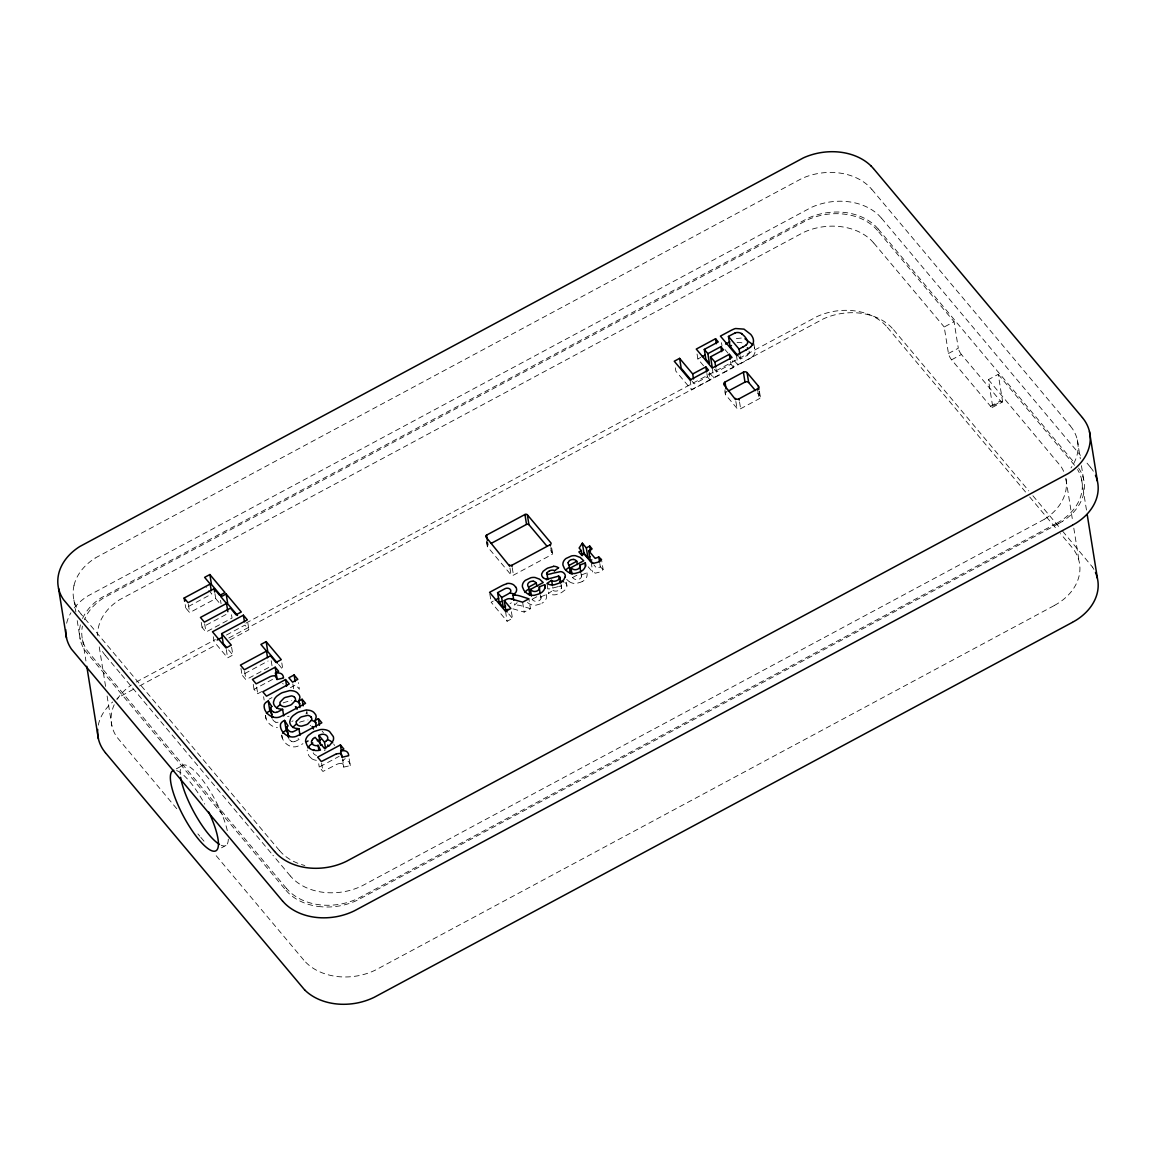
<?xml version="1.0" encoding="UTF-8"?>
<svg xmlns="http://www.w3.org/2000/svg" width="1156" height="1156" viewBox="0 0 1156 1156"><rect width="100%" height="100%" fill="white"/><g stroke="black" fill="none" stroke-linecap="round" stroke-linejoin="round"><path stroke-width="0.75" stroke-dasharray="5 3.75" d="M281.775 735.505C282.469 743.38 291.948 749.883 299.317 745.49A39.738 30.258 -9.1 0 0 302.944 743.698M265.591 715.376C265.403 721.344 271.328 727.413 277.411 727.456M74.042 585.268L73.594 587.407A55.286 42.107 -9.1 0 0 73.262 595.904L73.522 597.97A53.956 41.081 -9.1 0 0 78.839 611.148M80.385 624.876L79.937 627.014A55.286 42.107 -9.1 0 0 79.605 635.511L79.865 637.577A53.956 41.081 -9.1 0 0 85.183 650.756L285.807 890.149M517.194 602.623L514.536 605.123L514.015 601.828M599.834 563.608L600.369 566.902L596.828 568.29A16.271 12.398 -9.1 0 1 596.149 567.582L593.881 564.923M738.655 356.597L740.649 358.967L744.594 356.857A21.791 16.589 -9.1 0 0 747.426 355.167L747.527 355.051M511.371 602.782L510.099 603.634M547.005 583.433L548.594 593.331L553.218 590.167L552.684 586.858M95.11 558.059L801.715 178.559A54.101 41.197 -9.1 0 1 869.254 186.622L871.769 189.295M1044.46 519.232L362.233 885.771A54.274 41.341 -9.1 0 1 350.586 890.207A53.089 40.431 -9.1 0 1 342.768 891.912A55.271 42.093 -9.1 0 1 329.055 892.764L326.31 892.62A54.029 41.139 -9.1 0 1 292.8 878.603L290.373 876.031M1062.451 521.385L1058.752 523.538M136.235 682.04L215.363 639.528M1056.772 523.206L1060.341 521.125A54.101 41.197 -9.1 0 0 1077.522 469.495M1054.373 605.484L1057.942 603.403A54.101 41.197 -9.1 0 0 1074.199 550.328L1072.233 547.669M214.944 593.664L215.724 598.62L189.671 612.622L185.74 607.94L211.808 593.938L206.216 587.277M703.556 365.773L697.863 358.981L700.825 357.392M231.503 614.746L232.038 618.041L205.97 632.043L202.04 627.361L228.108 613.359M245.896 623.142L817.205 316.469A54.101 41.197 -9.1 0 1 884.759 324.533L887.172 327.105M226.431 635.049L244.985 625.078L248.916 629.76L229.278 640.308M706.894 373.518L707.414 376.813L694.294 383.864L692.112 381.278M714.321 369.342L716.503 371.943L730.924 364.198L730.39 360.889M133.475 689.236L119.588 696.866A54.115 41.211 -9.1 0 0 116.915 698.672M139.558 685.956L216.504 644.643M228.801 638.025L823.404 318.854A54.101 41.197 -9.1 0 1 890.958 326.917L893.371 329.489M675.321 367.839L675.855 371.148L691.62 389.933L710.102 380.006L709.033 373.402M709.264 372.579L713.83 378.012L733.598 367.391L732.543 360.788M733.988 360.282L737.976 365.036L747.889 359.704M213.268 636.739L214.062 641.681L227.616 657.851L232.876 655.033L231.547 646.782M271.212 660.741L272.007 665.697L245.939 679.699L242.023 675.017L268.091 661.015M724.899 389.904L725.693 394.861L736.95 408.285A2.688 2.052 -9.1 0 0 740.635 408.718L759.044 398.834A2.688 2.052 -9.1 0 0 759.926 395.944L759.145 390.988M261.69 691.606L257.73 693.73L254.031 689.337L272.527 679.41M992.628 406.132L988.394 379.63L998.235 374.342L1002.483 400.843L992.628 406.132A5 1.344 61.8 0 1 990.548 406.247L951.576 359.791A5 1.344 61.8 0 1 948.455 353.49L944.221 326.989L954.061 321.7L877.679 230.665M268.943 699.236L271.978 697.603M290.459 687.675L295.705 684.858L299.39 689.251L298.335 682.647M486.777 541.947L487.572 546.904L511.053 574.879A1.763 1.344 -9.1 0 0 513.452 575.168L551.831 554.562A1.763 1.344 -9.1 0 0 552.409 552.669L549.057 548.681M176.304 768.856L182.532 765.503M948.455 353.49L958.31 348.202L954.061 321.7M511.414 611.784L512.469 618.388L507.123 621.263L491.155 602.233L493.222 601.12M951.576 359.791L961.416 354.502L1000.402 400.959A5 1.344 61.8 0 0 1002.483 400.843M291.774 721.532L293.046 720.838M305.849 713.96L307.135 713.281L306.08 706.677M536.789 596.756L531.991 599.328L531.457 596.034M572.509 577.567L577.321 574.994M512.946 608.851A31.169 23.741 -9.1 0 1 514.131 609.154L524.188 612.088L530.46 608.721L528.884 598.822M990.548 406.247L1000.402 400.959M340.904 763.466L339.792 763.495A8.973 6.835 -9.1 0 0 337.899 763.928A8.251 6.286 -9.1 0 0 337.306 764.116L322.929 771.442L319.244 767.049L339.156 756.356M992.238 407.49L1002.079 402.201M1056.497 523.365L358.418 898.241A54.274 41.341 -9.1 0 1 346.757 902.677A53.089 40.431 -9.1 0 1 338.939 904.382A55.271 42.093 -9.1 0 1 325.241 905.235L322.495 905.09A54.029 41.139 -9.1 0 1 288.971 891.074L286.558 888.502M1058.607 523.61L357.753 899.989A54.274 41.341 -9.1 0 1 346.092 904.426A53.089 40.431 -9.1 0 1 338.274 906.131A55.271 42.093 -9.1 0 1 324.576 906.983L321.83 906.824M1054.099 605.643L375.714 969.942A54.274 41.341 -9.1 0 1 364.068 974.378A53.089 40.431 -9.1 0 1 356.25 976.083A55.271 42.093 -9.1 0 1 342.537 976.936L339.792 976.777A54.029 41.139 -9.1 0 1 306.282 962.775L303.855 960.202M221.533 847.81L225.955 845.426M581.266 575.096L586.684 572.87M540.733 596.872L546.152 594.632M558.305 586.583L549.736 588.852A5.664 4.306 -9.1 0 1 548.681 588.91L547.583 588.823M294.592 741.603L295.026 741.458A17.904 13.641 -9.1 0 0 297.236 740.375L300.517 738.641L298.104 738.424M289.058 716.214L287.569 716.518M349.17 758.856L350.239 765.619L343.838 767.107L342.508 758.856M741.314 338.072L737.253 338.448A9.32 7.095 -9.1 0 0 736.401 338.694A26.704 20.331 -9.1 0 0 734.262 339.532M530.46 608.721L522.873 606.293A40.171 30.591 -9.1 0 0 519.694 605.412L519.145 605.311A14.074 10.722 -9.1 0 0 514.55 605.152M275.851 722.197L274.984 721.806A10.476 7.976 -9.1 0 1 273.105 720.087A7.991 6.083 -9.1 0 1 272.715 719.624M291.283 741.227L292.15 741.632A3.511 2.673 -9.1 0 0 294.346 741.646M569.055 581.511L567.047 579.72A19.912 15.158 -9.1 0 1 566.729 579.373M564.894 582.494L565.53 583.014A7.948 6.055 -9.1 0 1 566.108 583.679A6.676 5.086 -9.1 0 1 566.859 586.656L565.284 589.762L561.744 592.436A21.314 16.242 -9.1 0 1 560.27 593.201L555.79 594.704A8.67 6.604 -9.1 0 1 548.58 593.331M588.144 566.772L591.482 570.717A24.319 18.525 -9.1 0 0 592.421 571.7L595.398 573.159L599.632 572.09A11.907 9.075 -9.1 0 0 603.129 569.475L601.51 559.562M311.354 758.235L309.779 756.775A19.58 14.912 -9.1 0 1 308.666 755.345L307.221 751.602A10.447 7.962 -9.1 0 1 307.279 750.013M527.483 602.449L528.538 603.288A11.314 8.612 -9.1 0 0 532.107 604.92L532.656 605.036A8.713 6.633 -9.1 0 0 536.052 605.152L540.213 603.952A16.314 12.427 -9.1 0 0 541.832 603.129M600.369 566.902L603.1 569.46M285.98 890.351L288.292 892.837A54.029 41.139 -9.1 0 0 321.83 906.824M881.334 217.993L878.936 215.421A54.101 41.197 -9.1 0 0 811.382 207.386L87.697 596.034A54.057 41.168 -9.1 0 0 74.23 607.984M878.112 228.902L875.627 226.215A54.101 41.197 -9.1 0 0 808.058 218.181L101.453 597.666A54.043 41.154 -9.1 0 0 82.553 618.532M877.505 230.463L875.106 227.876A54.101 41.197 -9.1 0 0 807.553 219.842L103.737 597.84A54.115 41.211 -9.1 0 0 84.374 619.732M873.69 242.933L871.292 240.347A54.101 41.197 -9.1 0 0 803.723 232.313L119.603 599.733A54.115 41.211 -9.1 0 0 97.624 635.482M279.55 850.643L281.948 853.215A54.029 41.139 -9.1 0 0 304.823 865.497M871.841 189.396L1070.138 425.726M881.508 218.195L1080.499 455.363M878.184 229.004L1074.95 463.513M873.864 243.136L944.221 326.989M893.545 329.691L1028.782 490.867M887.331 327.307L1025.849 492.369M279.463 850.541L81.079 614.096M290.3 875.93L272.932 855.238M286.471 888.4L87.451 650.915A54.115 41.211 -9.1 0 1 82.423 626.119M303.782 960.101L215.218 854.559M1090.238 466.981L1085.397 461.201M998.235 374.342L1074.531 465.29M988.394 379.63L1060.746 466.157A54.101 41.197 -9.1 0 1 1064.127 472.486M1032.886 495.751L1059.532 527.512M1062.61 531.182L1092.478 567.061M1071.973 547.366L1060.486 533.653M1029.693 496.964L1057.595 530.214M725 349.574L728.005 353.144M757.686 393.257L759.926 395.944M730.924 364.198L733.598 367.391M707.414 376.813L710.102 380.006M508.741 613.937L512.469 618.388M278.538 664.397L282.859 669.541L281.804 662.937M215.724 598.62L220.204 603.952M306.485 712.501L307.135 713.281M322.148 731.17L323.434 732.702M345.239 758.683L342.234 760.662A18.221 13.872 -9.1 0 1 345.485 760.605L346.395 760.749A4.523 3.454 -9.1 0 1 346.959 760.894M324.359 749.941L325.053 750.779M228.585 649.932L232.876 655.033M119.964 672.922L105.572 655.77M121.409 674.642L255.621 834.603M256.574 835.745L271.487 853.518M176.738 808.694L116.799 736.979A54.115 41.211 -9.1 0 1 114.184 704.755M197.893 833.91L199.829 836.207M200.783 837.349L205.595 843.085M81.007 613.995L78.839 611.148M1070.312 425.928L1072.392 428.688A54.101 41.197 -9.1 0 1 1070.991 467.934M1090.411 467.183L1092.492 469.928A54.101 41.197 -9.1 0 1 1093.908 472.24M105.398 655.568L103.318 652.808A54.115 41.211 -9.1 0 1 101.193 649.21M1078.591 468.093L1078.736 468.296A54.101 41.197 -9.1 0 1 1062.436 521.37M333.766 744.103L334.561 745.519M580.962 573.188L581.454 576.237M540.444 594.964L540.936 597.999M1077.305 439.844L1080.34 458.788M1081.438 465.68L1083.649 479.451M1081.539 479.205L1086.626 511.024M1065.948 479.061L1072.681 521.154M1073.808 528.162L1079.14 561.484M753.828 343.476L754.622 348.433A13.843 10.549 -9.1 0 1 754.723 353.303A11.228 8.54 -9.1 0 1 752.18 356.771M759.492 391.696L760.287 396.638M757.859 391.407L759.044 398.834M740.115 355.672L740.649 358.967M736.386 355.138L737.976 365.036M739.551 401.912L740.635 408.718M735.866 401.479L736.95 408.285M721.489 342.711L722.009 346.005M726.474 391.349L726.575 391.971A2.688 2.052 -9.1 0 0 725.693 394.861M724.942 391.682L725.332 394.167M715.969 368.648L716.503 371.943M712.24 368.099L713.83 378.012M697.068 354.025L697.863 358.981M690.031 380.035L691.62 389.933M591.135 562.062L592.725 571.96M566.339 582.205L566.859 585.5M561.252 584.849L561.643 587.32M560.992 584.719L561.513 588.014M551.614 547.727L552.64 553.132M550.747 547.756L551.831 554.562M522.613 602.189L524.188 612.088M512.267 567.74L513.452 575.168M509.955 568.073L511.053 574.879M505.533 611.365L507.123 621.263M487.659 541.918L488.15 545.011A1.763 1.344 -9.1 0 0 487.572 546.904M486.546 541.499L487.341 546.456M489.841 593.982L491.155 602.233M321.614 763.191L322.929 771.442M318.709 763.755L319.244 767.049M292.815 683.817L293.61 688.774M281.775 734.999L282.295 738.308M263.597 696.721L264.132 700.03M265.475 715.578L265.996 718.873M247.861 623.156L248.916 629.76M256.675 687.126L257.73 693.73M253.251 684.381L254.031 689.337M244.624 671.448L245.939 679.699M240.968 668.414L242.023 675.017M220.536 600.325L221.056 603.634M226.301 649.6L227.616 657.851M204.641 623.792L205.97 632.043M201.245 622.419L202.04 627.361M188.341 604.357L189.671 612.622M185.206 604.631L185.74 607.94M99.243 646.912L105.702 687.242M107.103 696.013L111.886 725.824M82.538 639.759L85.934 660.986M73.912 599.993L75.848 612.044M77.221 620.656L80.255 639.6M1092.449 567.076A54.101 41.197 -9.1 0 1 1093.894 569.373M98.289 725.144A54.115 41.211 -9.1 0 1 112.696 701.967M116.901 699.683A54.115 41.211 -9.1 0 1 131.365 685.031M1065.861 478.324A54.101 41.197 -9.1 0 1 1044.446 519.217M176.608 770.604A45.489 12.225 61.8 0 1 204.699 804.099M228.31 839.14A45.489 12.225 61.8 0 1 221.23 845.296M180.278 774.448A45.489 12.225 61.8 0 1 200.19 777.063A45.489 12.225 61.8 0 1 227.573 832.002M961.416 354.502A5 1.344 61.8 0 1 958.31 348.202M66.629 623.243A54.057 41.168 -9.1 0 1 70.906 612.81M74.027 585.341A53.956 41.081 -9.1 0 1 95.081 558.189M282.57 683.499A5.13 3.902 -9.1 0 1 283.278 683.962M278.047 722.211A3.511 2.673 -9.1 0 1 275.836 722.24M283.191 702.906A25.923 19.739 -9.1 0 1 283.899 702.559L291.11 700.536A10.476 7.976 -9.1 0 1 291.717 700.507M289.014 739.06A7.991 6.083 -9.1 0 1 288.653 738.467M291.254 741.256A10.476 7.976 -9.1 0 1 289.737 739.912M299.491 722.327A25.923 19.739 -9.1 0 1 300.199 721.98L307.409 719.957A10.476 7.976 -9.1 0 1 308.016 719.942M316.368 760.33A11.661 8.872 -9.1 0 1 311.195 758.365M316.513 755.403A5.39 4.104 -9.1 0 1 313.204 752.773M350.225 765.619A8.439 6.43 -9.1 0 0 349.098 762.223A5.13 3.902 -9.1 0 0 346.973 760.879M341.439 763.249A4.87 3.714 -9.1 0 1 343.607 767.093M581.511 575.038A4.494 3.425 -9.1 0 1 580.24 578.477A4.494 3.425 -9.1 0 1 575.832 579.532M586.93 572.812A10.274 7.832 -9.1 0 1 582.48 581.511M575.832 579.517A6.199 4.711 -9.1 0 1 572.596 577.538M582.349 581.367A16.314 12.427 -9.1 0 1 580.745 582.176L576.569 583.39A8.713 6.633 -9.1 0 1 573.188 583.274L572.639 583.144A11.314 8.612 -9.1 0 1 569.07 581.511M552.944 590.427A4.942 3.757 -9.1 0 0 559.085 590.152A6.531 4.971 -9.1 0 0 561.628 588.072M561.426 587.999A1.85 1.416 -9.1 0 0 560.414 586.135L559.822 586.193A8.439 6.43 -9.1 0 0 559.157 586.338M540.979 596.799A4.494 3.425 -9.1 0 1 539.722 600.239A4.494 3.425 -9.1 0 1 535.3 601.308A6.199 4.711 -9.1 0 1 532.063 599.299M546.398 594.574A10.274 7.832 -9.1 0 1 541.962 603.273M754.247 347.349A20.75 15.794 -9.1 0 1 754.695 348.418M752.281 356.843A19.45 14.811 -9.1 0 1 747.845 359.646M737.051 342.653A6.792 5.173 -9.1 0 1 743.554 343.766M749.117 351.193A7.081 5.39 -9.1 0 1 749.189 353.028M749.131 353.028A5.939 4.523 -9.1 0 1 747.498 355.036M310.213 725.376A5.159 3.93 -9.1 0 1 310.733 725.535"/><path stroke-width="1.5" d="M565.255 576.757L563.695 579.864L560.154 582.523A21.314 16.242 -9.1 0 1 558.68 583.303L554.201 584.806A8.67 6.604 -9.1 0 1 546.99 583.433L551.629 580.254L552.423 585.211M299.982 707.573L298.927 700.97L299.866 697.646A8.959 6.82 -9.1 0 0 299.26 695.103L297.468 692.921A9.999 7.615 -9.1 0 0 293.523 690.97L291.312 690.638A10.476 7.976 -9.1 0 0 289.52 690.638L282.31 692.661A25.923 19.739 -9.1 0 0 280.33 693.687L277.007 696.013A13.612 10.361 -9.1 0 0 274.492 698.99L273.51 701.894A9.161 6.979 -9.1 0 0 273.929 704.611L274.377 705.463A11.444 8.713 -9.1 0 0 275.316 706.663L276.009 707.299A9.031 6.878 -9.1 0 0 279.131 708.859L282.628 709.307L283.697 715.911M316.282 726.994L315.227 720.39L316.166 717.081A8.959 6.82 -9.1 0 0 315.574 714.538L313.767 712.342A9.999 7.615 -9.1 0 0 309.822 710.405L307.612 710.073A10.476 7.976 -9.1 0 0 305.82 710.059L298.609 712.082A25.923 19.739 -9.1 0 0 296.63 713.108L293.306 715.434A13.612 10.361 -9.1 0 0 290.792 718.411L289.809 721.33A9.161 6.979 -9.1 0 0 290.228 724.032L290.676 724.899A11.444 8.713 -9.1 0 0 291.615 726.084L292.309 726.734A9.031 6.878 -9.1 0 0 295.445 728.294L298.927 728.728L299.996 735.332M547.872 579.575L546.817 572.986L547.554 572.177A10.158 7.745 -9.1 0 1 549.317 571.064M590.037 556.672L587.913 557.813L586.323 547.915L582.364 543.175L579.127 548.002L581.309 550.603L582.104 555.559M582.335 555.501L583.953 553.088L582.364 543.175M581.309 550.603L578.867 551.918L581.251 554.75L583.679 553.449L589.892 560.805A24.319 18.525 -9.1 0 0 590.846 561.802L593.808 563.247L598.042 562.192A11.907 9.075 -9.1 0 0 601.539 559.576L598.779 557.004L595.239 558.391A16.271 12.398 -9.1 0 1 594.56 557.683L588.707 550.747L592.118 548.912L589.733 546.08L586.323 547.915M326.57 740.649L324.533 742.138L325.587 748.741M313.435 738.482L315.126 737.326L324.518 748.524L330.154 744.825L333.231 740.461A11.155 8.497 -9.1 0 0 333.318 736.574L329.518 731.473A11.199 8.526 -9.1 0 0 325.457 729.768L323.651 729.508A11.892 9.06 -9.1 0 0 320.443 729.581L314.331 731.416A23.886 18.193 -9.1 0 0 312.337 732.456L308.507 735.245A13.164 10.028 -9.1 0 0 306.398 738.005L306.167 738.54A10.447 7.962 -9.1 0 0 305.632 741.704L307.077 745.447A19.58 14.912 -9.1 0 0 308.19 746.863L309.765 748.322M554.36 570.905L558.565 567.784M513.755 600.166L512.961 595.224L515.807 592.45A7.991 6.083 -9.1 0 0 515.677 586.829M280.359 704.553L278.596 705.911A13.612 10.361 -9.1 0 0 276.587 708.108M296.659 723.974L294.896 725.332A13.612 10.361 -9.1 0 0 292.887 727.543M546.34 579.792L548.089 578.694A24.493 18.655 -9.1 0 1 548.594 578.419M312.828 743.019L310.097 745.143A13.164 10.028 -9.1 0 0 307.987 747.903M528.783 589.054L527.064 590.152A9.436 7.196 -9.1 0 0 524.954 592.45M569.301 567.293L567.596 568.391A9.436 7.196 -9.1 0 0 565.717 570.327M1072.638 525.099L1076.207 523.018A54.101 41.197 -9.1 0 0 1095.469 475.347M1072.623 622.231L1076.193 620.151A54.101 41.197 -9.1 0 0 1095.469 572.48M210.219 584.04L184.151 598.028L188.081 602.71L214.149 588.707L219.741 595.383L224.987 592.566L209.872 574.546L204.626 577.364L210.219 584.04L211.273 590.629M226.518 603.461L200.45 617.463L204.381 622.145L230.449 608.143L236.041 614.804L241.286 611.986L226.171 593.982L220.926 596.799L226.518 603.461L227.848 611.712M704.307 349.401L707.877 353.649L709.452 363.548L705.883 359.299L704.307 349.401L718.237 341.916L715.564 338.722L696.273 349.083L712.24 368.099L732.008 357.479L729.335 354.3L714.914 362.045L715.709 366.987M692.704 373.966L679.612 358.374L674.266 361.236L690.031 380.035L708.512 370.108L705.839 366.914L692.704 373.966L693.499 378.922M737.99 355.817L730.043 346.323L728.453 336.425L732.312 334.373A36.197 27.571 -9.1 0 1 734.089 333.492L735.144 333.058M702.313 356.597L705.276 354.993M725.621 344.069L729.841 341.8M707.877 353.649L720.838 346.684L723.512 349.878L710.55 356.843L712.139 366.741M730.043 346.323L731.517 345.528M243.396 615.18L212.473 631.783L226.041 647.952L231.287 645.135L221.649 633.647L247.326 619.862L243.396 615.18L244.451 621.769M739.854 354.025L739.06 349.069L743.005 346.959M746.314 349.806L736.386 355.138L720.419 336.107L730.057 330.934A26.704 20.331 -9.1 0 1 734.783 328.738A9.32 7.095 -9.1 0 1 735.678 328.535L743.987 329.128L750.678 334.344A20.75 15.794 -9.1 0 1 753.105 338.506A13.843 10.549 -9.1 0 1 753.134 343.404A11.228 8.54 -9.1 0 1 750.591 346.872M217.155 640.019L221.793 637.534M735.563 399.615L724.104 384.962A2.688 2.052 -9.1 0 1 725 382.072L743.409 372.174A2.688 2.052 -9.1 0 1 747.079 372.622L758.35 386.046L758.871 389.341M728.107 391.147L744.984 382.087A2.688 2.052 -9.1 0 1 748.669 382.52L755.432 390.569M266.501 651.117L240.434 665.105L244.364 669.786L270.432 655.799L276.024 662.46L281.269 659.643L266.155 641.623L260.909 644.441L266.501 651.117L267.556 657.721M735.375 398.387A2.688 2.052 -9.1 0 0 739.045 398.82L757.455 388.936A2.688 2.052 -9.1 0 0 758.35 386.046M509.666 566.223L485.982 537.005A1.763 1.344 -9.1 0 1 486.575 535.112L524.94 514.507A1.763 1.344 -9.1 0 1 527.353 514.796L550.82 542.771A1.763 1.344 -9.1 0 1 550.242 544.664L550.444 545.892M491.228 543.363L526.529 524.405A1.763 1.344 -9.1 0 1 528.928 524.694L546.817 546.008M276.241 677.994L275.446 673.052L278.654 671.318L275.215 667.214L252.456 679.439L256.141 683.832L270.518 676.491A8.251 6.286 -9.1 0 1 271.111 676.303A8.973 6.835 -9.1 0 1 273.004 675.87L274.116 675.855M285.561 679.555L262.802 691.779L266.487 696.172L289.246 683.947L285.561 679.555L286.616 686.158M294.115 674.96L288.87 677.777L292.555 682.17L297.815 679.352L294.115 674.96L295.17 681.549M509.464 564.981A1.763 1.344 -9.1 0 0 511.862 565.27L550.242 544.664M503.25 607.391L499.19 602.551L497.6 592.652L504.45 588.996A28.929 22.036 -9.1 0 1 505.028 588.707L505.533 588.491A3.858 2.933 -9.1 0 1 509.955 589.112A3.858 2.933 -9.1 0 1 510.157 592.609A2.876 2.196 -9.1 0 1 509.782 592.869L508.524 593.722A47.367 36.067 -9.1 0 1 506.415 594.935L501.661 597.493L503.25 607.391L505.663 606.105M282.628 709.307L279.362 711.07A17.904 13.641 -9.1 0 1 277.151 712.139L276.718 712.269M298.927 700.97L302.106 699.264L305.545 703.368L285.07 714.379A39.738 30.258 -9.1 0 1 281.443 716.156C273.856 720.838 262.961 713.18 264.218 704.799A7.283 5.549 -9.1 0 1 266.458 702.01L268.264 700.97L271.776 706.504M495.288 600.007L498.742 598.158M499.19 602.551L501.213 601.452M536.832 586.309L536.297 583L528.61 587.132L529.925 595.383M570.457 573.622L569.128 565.371L576.83 561.238L577.35 564.547M507.079 611.957L505.822 610.469L504.247 600.571L505.302 599.993A12.774 9.725 -9.1 0 1 507.831 598.837A4.855 3.699 -9.1 0 1 510.663 598.837L510.894 598.851A31.169 23.741 -9.1 0 1 512.556 599.256L522.613 602.189L528.884 598.822L521.284 596.395A40.171 30.591 -9.1 0 0 518.105 595.499L517.556 595.398A14.074 10.722 -9.1 0 0 512.961 595.253M571.989 574.272L570.934 567.668L583.737 560.79L580.124 557.423L575.616 555.733A9.291 7.081 -9.1 0 0 571.425 555.964L566.006 558.493A9.436 7.196 -9.1 0 0 563.333 561.917A10.563 8.049 -9.1 0 0 563.088 562.712A10.028 7.63 -9.1 0 0 562.986 565.212L564.475 568.608A19.912 15.158 -9.1 0 0 565.457 569.821L567.466 571.613A11.314 8.612 -9.1 0 0 571.05 573.26M592.696 563.507L590.297 560.646L591.785 559.851M505.822 610.469L506.892 609.906A12.774 9.725 -9.1 0 1 508.134 609.284M298.927 728.728L295.661 730.491A17.904 13.641 -9.1 0 1 293.451 731.56L293.017 731.705M315.227 720.39L318.406 718.685L321.845 722.803L301.369 733.8A39.738 30.258 -9.1 0 1 297.742 735.592C290.156 740.274 279.275 732.601 280.518 724.234A7.283 5.549 -9.1 0 1 282.758 721.431L284.564 720.405L288.075 725.925A3.208 2.442 -9.1 0 0 286.76 727.37L288.451 737.282M306.788 741.646L308.074 740.953M341.439 755.721L340.644 750.764L343.867 749.045L340.413 744.926L317.654 757.151L321.339 761.544L335.731 754.203A8.251 6.286 -9.1 0 1 336.309 754.015M1072.363 525.258L354.43 910.798A54.274 41.341 -9.1 0 1 342.783 915.22A53.089 40.431 -9.1 0 1 334.965 916.939A55.271 42.093 -9.1 0 1 321.252 917.792L318.507 917.633A54.029 41.139 -9.1 0 1 284.997 903.616L282.57 901.059M1072.349 622.376L374.269 997.267A54.274 41.341 -9.1 0 1 362.623 1001.688A53.089 40.431 -9.1 0 1 354.805 1003.408A55.271 42.093 -9.1 0 1 341.092 1004.261L338.347 1004.102A54.029 41.139 -9.1 0 1 304.837 990.085M320.472 745.317L318.883 735.418L320.371 734.739A5.693 4.335 -9.1 0 1 323.246 734.262A5.419 4.133 -9.1 0 1 326.989 735.967A5.274 4.017 -9.1 0 1 326.541 740.736M320.776 745.158L321.96 744.637M268.264 700.97L269.854 710.882L268.048 711.908A7.283 5.549 -9.1 0 0 266.458 713.469M284.564 720.405L286.153 730.303L284.347 731.343A7.283 5.549 -9.1 0 0 282.57 733.193M317.308 740.721L320.703 739.696M506.79 583.737L503.467 584.979A42.382 32.281 -9.1 0 0 500.606 586.41L489.566 592.334L505.533 611.365L510.88 608.49L504.247 600.571M277.035 679.497L283.451 678.008A8.439 6.43 -9.1 0 0 282.31 674.613A5.13 3.902 -9.1 0 0 280.171 673.269A4.523 3.454 -9.1 0 0 279.608 673.139L278.683 673.009A18.221 13.872 -9.1 0 0 275.446 673.067M342.248 757.209L348.65 755.721A8.439 6.43 -9.1 0 0 347.508 752.325A5.13 3.902 -9.1 0 0 345.384 750.981A4.523 3.454 -9.1 0 0 344.82 750.851L343.896 750.721A18.221 13.872 -9.1 0 0 340.659 750.779M558.232 576.295L558.81 576.266A1.85 1.416 -9.1 0 1 559.851 578.087M559.938 581.67L562.047 581.54A5.202 3.959 -9.1 0 1 563.449 581.771M548.089 574.445L550.993 573.766A64.461 49.087 -9.1 0 0 552.409 573.333L560.458 571.628A5.202 3.959 -9.1 0 1 563.319 572.596L563.94 573.116A7.948 6.055 -9.1 0 1 564.518 573.766A6.676 5.086 -9.1 0 1 565.27 576.757M553.594 566.368L547.958 568.03A24.493 18.655 -9.1 0 0 546.499 568.795L543.132 571.295L541.745 573.824A6.3 4.797 -9.1 0 0 542.424 576.858A7.427 5.664 -9.1 0 0 543.06 577.552M339.315 753.567L338.202 753.596A8.973 6.835 -9.1 0 0 336.324 754.015M571.05 573.246L571.599 573.362A8.713 6.633 -9.1 0 0 574.994 573.477L579.156 572.278A16.314 12.427 -9.1 0 0 580.774 571.454M744.941 338.795L752.267 344.242A20.75 15.794 -9.1 0 1 752.917 345.124M273.394 711.894L274.261 712.298A3.511 2.673 -9.1 0 0 276.457 712.313M543.06 577.552L543.551 577.957A5.578 4.248 -9.1 0 0 545.993 578.925L547.106 579.011A5.664 4.306 -9.1 0 0 548.146 578.954L556.715 576.671A8.439 6.43 -9.1 0 1 558.232 576.28M871.003 165.9L873.401 168.487M304.808 990.1L105.471 752.802M316.05 722.905L315.357 722.254A9.999 7.615 -9.1 0 0 311.412 720.304M332.711 742.773L331.107 741.372A11.199 8.526 -9.1 0 0 327.625 739.811M300.054 703.831L299.057 702.819A9.999 7.615 -9.1 0 0 295.112 700.868M274.651 851.538L277.05 854.125A54.029 41.139 -9.1 0 0 310.588 868.113L313.334 868.272A55.271 42.093 -9.1 0 0 327.032 867.419A53.089 40.431 -9.1 0 0 334.85 865.714A54.274 41.341 -9.1 0 0 346.511 861.278L1068.274 473.512A54.101 41.197 -9.1 0 0 1084.53 420.437L1082.478 417.663M873.575 168.689L1082.305 417.475M274.564 851.437L63.493 599.603A53.956 41.081 -9.1 0 1 58.176 586.424L57.916 584.358A55.286 42.107 -9.1 0 1 58.262 575.876L58.696 573.723A54.057 41.168 -9.1 0 1 79.778 546.528L803.434 157.852A54.101 41.197 -9.1 0 1 870.988 165.915M282.498 900.958L71.426 649.108A53.956 41.081 -9.1 0 1 66.109 635.93L65.849 633.878A55.286 42.107 -9.1 0 1 65.748 629.659M728.453 336.425L739.06 349.069M710.55 356.843L714.914 362.045M691.013 379.977L681.202 368.273L679.612 358.374M583.953 553.088L587.913 557.813M497.6 592.652L501.661 597.493M221.172 596.034L211.461 584.445L209.872 574.546M237.486 615.454L227.761 603.88L226.171 593.982M277.454 663.111L267.744 651.536L266.155 641.623M318.883 735.418L324.533 742.138M226.446 647.374L223.238 643.545L221.649 633.647M105.312 752.599L103.318 749.941A54.115 41.211 -9.1 0 1 97.696 729.422M286.153 730.303L288.35 733.757M269.854 710.882L272.267 714.668M1089.472 431.578L1097.405 481.098M1087.204 514.565L1097.391 578.217M757.455 388.936L757.657 390.164M747.079 372.622L748.669 382.52M743.409 372.174L744.984 382.087M739.045 398.82L739.248 400.063M729.335 354.3L730.13 359.241M720.838 346.684L721.633 351.641M725 382.072L726.084 388.878M715.564 338.722L716.359 343.664M705.839 366.914L706.619 371.871M598.779 557.004L599.574 561.946M589.733 546.08L590.528 551.036M588.707 550.747L590.297 560.646M585.63 566.267L585.095 562.972L579.676 565.197L580.731 571.801M559.923 578.116L560.718 583.072M558.81 576.266L559.345 579.561M545.097 588.043L544.577 584.734L539.144 586.959L540.213 593.563M527.353 514.796L528.928 524.694M524.94 514.507L526.529 524.405M531.457 596.034L530.402 589.43L543.204 582.552L539.606 579.185L535.098 577.509A9.291 7.081 -9.1 0 0 530.907 577.725L525.474 580.254A9.436 7.196 -9.1 0 0 522.815 583.679A10.563 8.049 -9.1 0 0 522.555 584.488A10.028 7.63 -9.1 0 0 522.454 586.973L523.957 590.369A19.912 15.158 -9.1 0 0 524.925 591.583L526.948 593.375A11.314 8.612 -9.1 0 0 530.517 595.022L531.081 595.138A8.713 6.633 -9.1 0 0 534.462 595.253L538.624 594.04A16.314 12.427 -9.1 0 0 540.242 593.23M511.862 565.27L512.065 566.512M486.575 535.112L487.456 540.69M340.413 744.926L341.468 751.53M318.406 718.685L319.461 725.289M318.868 750.157L318.073 745.201L320.472 750.128A11.661 8.872 -9.1 0 1 309.606 748.467M302.106 699.264L303.161 705.868M275.215 667.214L276.79 677.113M272.151 717.862L270.562 707.963A2.717 2.081 -9.1 0 0 270.562 708.455L270.779 709.134A7.991 6.083 -9.1 0 0 271.501 710.189A10.476 7.976 -9.1 0 0 273.365 711.923M214.149 588.707L214.669 592.017M184.151 598.028L184.685 601.337M86.787 666.29L98.39 738.785M58.566 588.447L66.499 637.953M208.774 812.076A45.489 12.225 61.8 0 1 214.178 851.235A45.489 12.225 61.8 0 1 181.333 812.104A45.489 12.225 61.8 0 1 173.776 770.344M219.481 844.4A45.489 12.225 61.8 0 1 180.639 777.323M274.651 675.624A4.87 3.714 -9.1 0 1 276.819 679.468M270.461 707.934A3.208 2.442 -9.1 0 1 271.819 706.547M272.354 717.327A3.208 2.442 -9.1 0 1 272.874 716.792M286.861 727.384A2.717 2.081 -9.1 0 0 286.861 727.875L287.078 728.569A7.991 6.083 -9.1 0 0 287.801 729.624A10.476 7.976 -9.1 0 0 289.665 731.358L290.561 731.734A3.511 2.673 -9.1 0 0 292.757 731.734M288.523 736.936A3.208 2.442 -9.1 0 1 289.564 735.967M318.146 745.418A5.39 4.104 -9.1 0 1 312.915 744.608A5.39 4.104 -9.1 0 1 311.715 740.606M311.86 740.635A6.141 4.682 -9.1 0 1 313.449 738.496M313.449 750.533A6.141 4.682 -9.1 0 1 313.897 749.637M339.85 753.336A4.87 3.714 -9.1 0 1 342.017 757.18M579.922 565.14A4.494 3.425 -9.1 0 1 578.665 568.564A4.494 3.425 -9.1 0 1 574.243 569.633A6.199 4.711 -9.1 0 1 571.006 567.625M585.341 562.914A10.274 7.832 -9.1 0 1 580.904 571.613M551.354 580.529A4.942 3.757 -9.1 0 0 557.495 580.254A6.531 4.971 -9.1 0 0 560.053 578.173M553.594 566.295A8.15 6.213 -9.1 0 1 558.536 567.827M549.302 571.035A4.378 3.338 -9.1 0 1 554.605 570.645M547.944 574.503A1.459 1.113 -9.1 0 1 546.788 572.971M539.39 586.901A4.494 3.425 -9.1 0 1 538.132 590.326A4.494 3.425 -9.1 0 1 533.711 591.395A6.199 4.711 -9.1 0 1 530.474 589.401M544.808 584.676A10.274 7.832 -9.1 0 1 540.372 593.375M510.417 593.259A8.309 6.329 -9.1 0 1 514.998 594.603M506.747 583.491A8.309 6.329 -9.1 0 1 515.475 586.901M750.692 346.945A19.45 14.811 -9.1 0 1 746.27 349.748M747.34 347.739A23.149 17.629 -9.1 0 1 747.86 348.476M746.082 345.095A19.681 14.985 -9.1 0 1 742.976 346.916M746.025 345.052A5.939 4.523 -9.1 0 0 747.542 343.13A7.283 5.549 -9.1 0 0 747.065 340.182A22.845 17.398 -9.1 0 0 741.863 333.954M741.372 333.535A8.569 6.517 -9.1 0 1 741.95 333.882M735.072 332.885A6.676 5.086 -9.1 0 1 741.415 333.477M511.53 599.01A3.858 2.933 -9.1 0 1 511.848 599.343M529.188 594.863A5.491 4.176 -9.1 0 1 529.217 594.126M529.318 594.126A4.465 3.396 -9.1 0 1 530.026 592.826M533.205 581.15A5.823 4.436 -9.1 0 1 536.211 583.043M533.147 581.251A4.465 3.396 -9.1 0 0 527.7 584.401A5.491 4.176 -9.1 0 0 528.668 587.104M569.706 572.726A5.491 4.176 -9.1 0 1 569.735 572.365M569.85 572.365A4.465 3.396 -9.1 0 1 570.558 571.05M573.723 559.388A5.823 4.436 -9.1 0 1 576.728 561.281M568.217 562.64A4.465 3.396 -9.1 0 1 573.679 559.49M569.186 565.342A5.491 4.176 -9.1 0 1 568.131 562.64M328.839 746.212A5.274 4.017 -9.1 0 0 328.579 745.866A5.419 4.133 -9.1 0 0 327.697 745.071M310.82 716.734A6.156 4.696 -9.1 0 1 311.152 717.125M312.293 726.503A5.318 4.046 -9.1 0 1 313.392 728.974M312.409 726.633A6.156 4.696 -9.1 0 1 312.741 727.023M294.52 697.299A6.156 4.696 -9.1 0 1 294.852 697.689A5.318 4.046 -9.1 0 1 295.358 700.579L291.558 704.481A19.262 14.667 -9.1 0 1 290.286 705.189L285.633 706.648A5.896 4.494 -9.1 0 1 284.607 706.663L283.654 706.562A5.477 4.176 -9.1 0 1 280.619 704.943A4.927 3.757 -9.1 0 1 279.998 702.256L283.914 698.152A21.126 16.083 -9.1 0 1 285.229 697.429L291.457 695.898A5.159 3.93 -9.1 0 1 294.534 697.299M295.372 706.605A5.318 4.046 -9.1 0 1 297.092 709.307M296.109 707.212A6.156 4.696 -9.1 0 1 296.442 707.602M296.37 721.445L296.297 721.676A4.927 3.757 -9.1 0 0 296.904 724.379A5.477 4.176 -9.1 0 0 299.953 726.011L300.907 726.098A5.896 4.494 -9.1 0 0 301.933 726.084L306.586 724.624A19.262 14.667 -9.1 0 0 307.872 723.916L311.643 720A5.318 4.046 -9.1 0 0 307.727 715.333L301.528 716.85A21.126 16.083 -9.1 0 0 300.213 717.573L296.37 721.445"/></g></svg>
